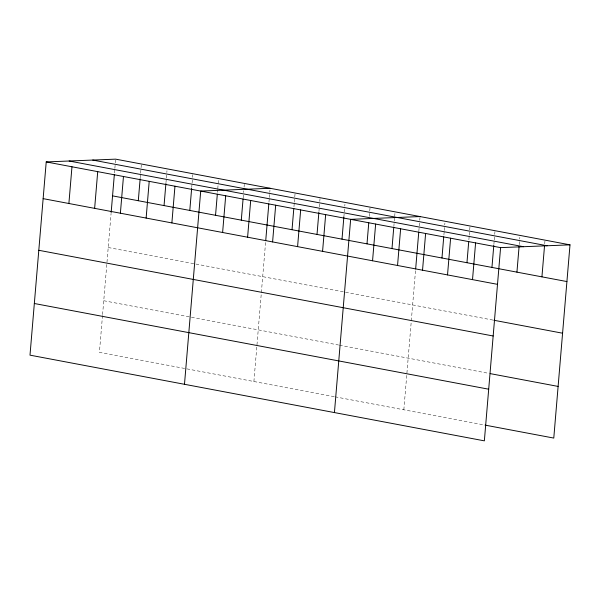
<?xml version="1.0" encoding="UTF-8"?>
<svg xmlns="http://www.w3.org/2000/svg" width="600" height="600" viewBox="0 0 600 600"><rect width="100%" height="100%" fill="white"/><g stroke="black" fill="none" stroke-linecap="round" stroke-linejoin="round"><path stroke-width="0.45" stroke-dasharray="3 2.25" d="M102.51 315.487L99.413 352.373L334.222 396.66M102.585 314.565L111.083 213.39M114.48 172.92L114.788 169.245M114.87 168.33L115.252 163.74M115.328 162.817L115.56 160.065M140.227 177.773L140.535 174.105M140.618 173.183L141 168.593M141.075 167.678L141.308 164.925M165.975 182.632L166.282 178.958M166.365 178.042L166.748 173.453M166.822 172.53L166.98 170.7M191.722 187.485L192.03 183.817M192.112 182.895L192.495 178.305M192.57 177.39L192.803 174.637M217.47 192.345L217.702 189.593M217.778 188.67L218.475 180.413M243.142 198.12L243.525 193.53M243.6 192.608L243.757 190.77M244.065 187.102L244.298 184.35M253.897 381.51L265.567 242.528M268.965 202.058L269.272 198.382M269.347 197.468L269.97 190.125M293.955 206.767L294.263 203.1M294.337 202.178L295.035 193.92M318.945 211.485L319.252 207.81M319.327 206.895L319.718 202.305M319.793 201.382L320.025 198.63M343.86 217.11L344.707 207.015M344.782 206.1L344.94 204.263M369.308 216.322L369.697 211.733M369.772 210.81L370.005 208.058M393.84 226.538L394.222 221.947M394.298 221.032L394.605 217.358M394.688 216.442L394.995 212.767M403.838 409.793L415.582 269.888M418.83 231.255L419.678 221.153M419.752 220.237L419.985 217.485M443.895 235.05L444.202 231.375M444.278 230.46L444.668 225.87M444.743 224.947L444.9 223.118M468.885 239.76L469.192 236.093M469.268 235.17L469.965 226.913M493.875 244.478L494.183 240.803M494.257 239.888L494.647 235.298M494.722 234.375L494.955 231.623M519.248 244.597L519.638 240.007M519.713 239.093L519.862 237.255M544.702 243.803L544.935 241.05M108.218 247.515L493.86 320.25M103.748 300.728L338.558 345.015M339.45 345.188L489.39 373.462M335.115 396.832L484.162 424.942"/><path stroke-width="0.9" d="M570 244.845L115.642 159.15L46.223 161.925L30 355.155L484.357 440.85L500.588 247.627L570 244.845L553.778 438.075L485.055 425.115M68.887 203.505L71.97 166.785M94.635 208.358L97.718 171.637M111.165 212.468L114.33 174.757M120.382 213.21L123.465 176.498M138.3 200.722L140.153 178.695M146.13 218.07L149.212 181.35M164.047 205.583L165.9 183.547M171.877 222.923L174.96 186.21M189.795 210.435L191.648 188.407M184.485 384.293L200.708 191.062L270.12 188.288M215.542 215.295L217.32 194.183M222.615 232.493L225.697 195.78M241.29 220.147L243.067 199.035M247.605 237.21L250.688 200.49M265.725 240.683L268.815 203.888M272.595 241.92L275.678 205.2M292.028 229.718L293.798 208.605M297.585 246.638L300.668 209.917M317.017 234.428L318.87 212.4M322.575 251.347L325.657 214.627M342.007 239.145L343.86 217.11M334.425 412.567L350.647 219.345L420.06 216.562M366.998 243.855L368.767 222.743M372.555 260.775L375.638 224.055M391.987 248.572L393.757 227.46M397.545 265.493L400.627 228.772M415.658 268.965L418.748 232.17M422.535 270.202L425.618 233.483M441.967 258L443.737 236.888M447.525 274.913L450.607 238.2M466.957 262.71L468.728 241.597M472.515 279.63L475.597 242.91M491.947 267.428L493.8 245.392M516.938 272.138L519.097 246.435M541.928 276.855L544.545 245.64M92.73 160.065L547.095 245.76M69.135 161.01L523.493 246.705M46.223 161.925L500.588 247.627M112.552 195.87L566.918 281.565M43.14 198.645L497.505 284.34M493.86 320.25L562.582 333.21M38.805 250.29L493.17 335.993M490.283 373.635L558.112 386.423M34.335 303.502L488.7 389.205"/></g></svg>
